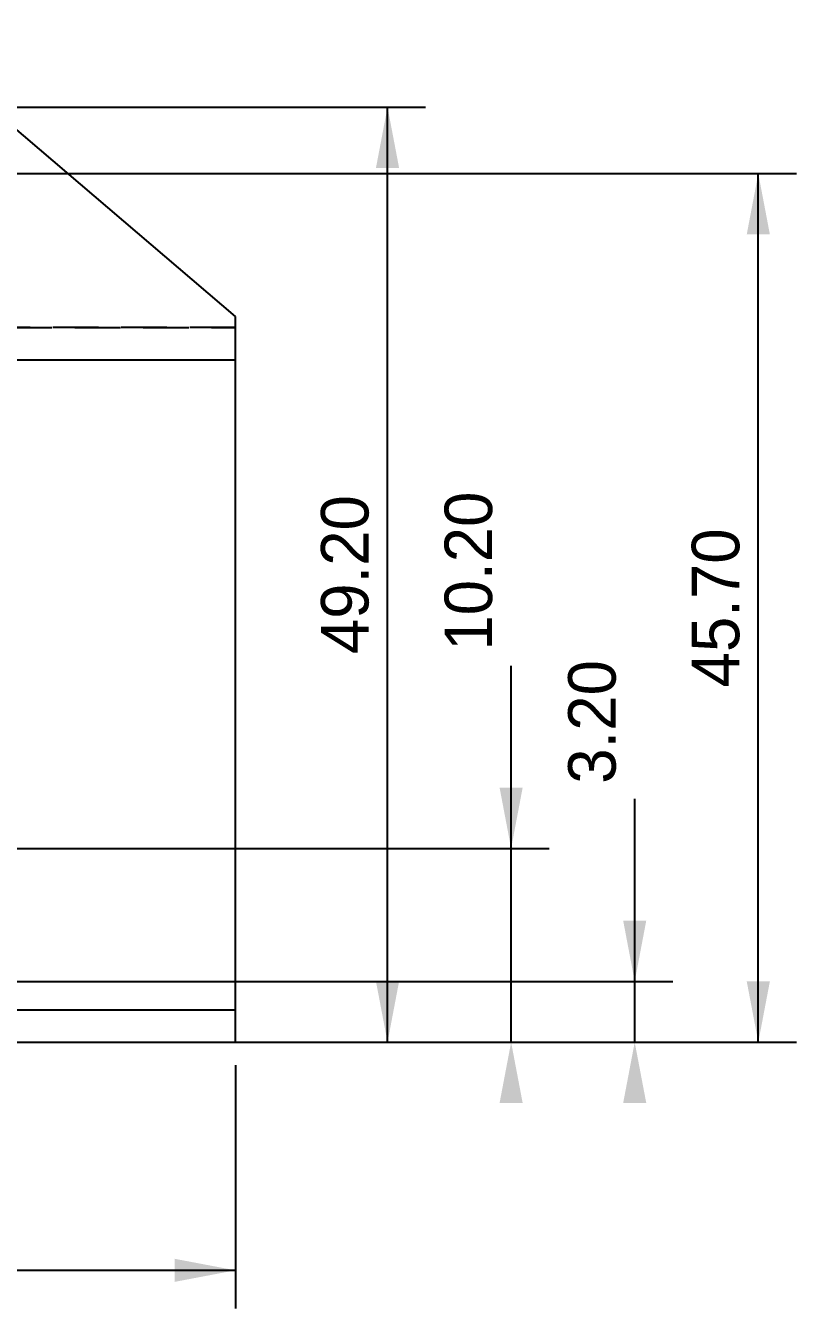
# Model space of a CAD drawing. Header units: millimetres. Extents: x -113 to 601, y 5 to 415.
# Drawn here: x 179.8 to 220.3, y 209.8 to 277.3 of the extents above; entities that cross this region are included whole.
import ezdxf
from ezdxf.enums import TextEntityAlignment as Align

# ---------------------------------------------------------------- set-up
doc = ezdxf.new("R2010")
doc.units = ezdxf.units.MM
doc.linetypes.add('HIDDEN', pattern=[3.6, 2.4, -1.2])
for name, color, linetype in [('DIM', 3, 'CONTINUOUS'), ('HIDDEN', 8, 'HIDDEN'), ('TEXT', 3, 'CONTINUOUS'), ('VISIBLE', 7, 'CONTINUOUS')]:
    doc.layers.add(name, color=color, linetype=linetype)

msp = doc.modelspace()

# ---------------------------------------------------------------- linework, layer by layer
at = {"layer": 'DIM'}
for p, q in [((118.517457, 273), (200.817457, 273)), ((198.817457, 223.8), (198.817457, 273)), ((118.517457, 269.5), (220.317457, 269.5)), ((218.317457, 223.8), (218.317457, 269.5)), ((205.317457, 234), (205.317457, 243.6)), ((211.817457, 227), (211.817457, 236.6)), ((118.517457, 234), (207.317457, 234)), ((205.317457, 223.8), (205.317457, 234)), ((118.517457, 227), (213.817457, 227)), ((211.817457, 223.8), (211.817457, 227)), ((118.517457, 223.8), (200.817457, 223.8)), ((118.517457, 223.8), (207.317457, 223.8)), ((118.517457, 223.8), (213.817457, 223.8)), ((118.517457, 223.8), (220.317457, 223.8)), ((190.817457, 222.6), (190.817457, 209.8)), ((117.317457, 211.8), (190.817457, 211.8))]:
    msp.add_line(p, q, dxfattribs=at)
for points in [[(198.817457, 273), (198.209457, 269.8), (199.425457, 269.8)], [(218.317457, 269.5), (217.709457, 266.3), (218.925457, 266.3)], [(205.317457, 234), (205.925457, 237.2), (204.709457, 237.2)], [(211.817457, 227), (212.425457, 230.2), (211.209457, 230.2)], [(198.817457, 223.8), (199.425457, 227), (198.209457, 227)], [(218.317457, 223.8), (218.925457, 227), (217.709457, 227)], [(205.317457, 223.8), (204.709457, 220.6), (205.925457, 220.6)], [(211.817457, 223.8), (211.209457, 220.6), (212.425457, 220.6)], [(190.817457, 211.8), (187.617457, 212.408), (187.617457, 211.192)]]:
    msp.add_solid(points, dxfattribs=at)
at = {"layer": 'HIDDEN'}
for p, q in [((190.817457, 261.4), (190.817457, 261.972)), ((178.767457, 261.4), (190.817457, 261.4)), ((190.817457, 261.4), (178.767457, 261.4)), ((190.817457, 223.8), (190.817457, 261.4)), ((169.017457, 223.8), (190.817457, 223.8))]:
    msp.add_line(p, q, dxfattribs=at)
at = {"layer": 'VISIBLE'}
for p, q in [((190.817457, 261.972), (172.891457, 277.281)), ((190.817457, 259.7), (190.817457, 261.972)), ((176.317457, 259.7), (190.817457, 259.7)), ((190.817457, 225.5), (190.817457, 259.7)), ((170.667457, 225.5), (190.817457, 225.5)), ((190.817457, 223.8), (190.817457, 225.5)), ((170.667457, 223.8), (190.817457, 223.8))]:
    msp.add_line(p, q, dxfattribs=at)

# ---------------------------------------------------------------- texts
at = {"layer": 'TEXT'}
for s, p in [('49.20', (197.817457, 248.4)), ('45.70', (217.317457, 246.65))]:
    msp.add_text(s, height=2.5, rotation=90, dxfattribs=at).set_placement(p, align=Align.CENTER)
for s, p in [('10.20', (204.317457, 244.4)), ('3.20', (210.817457, 237.4))]:
    msp.add_text(s, height=2.5, rotation=90, dxfattribs=at).set_placement(p)

doc.saveas('drawing.dxf')
